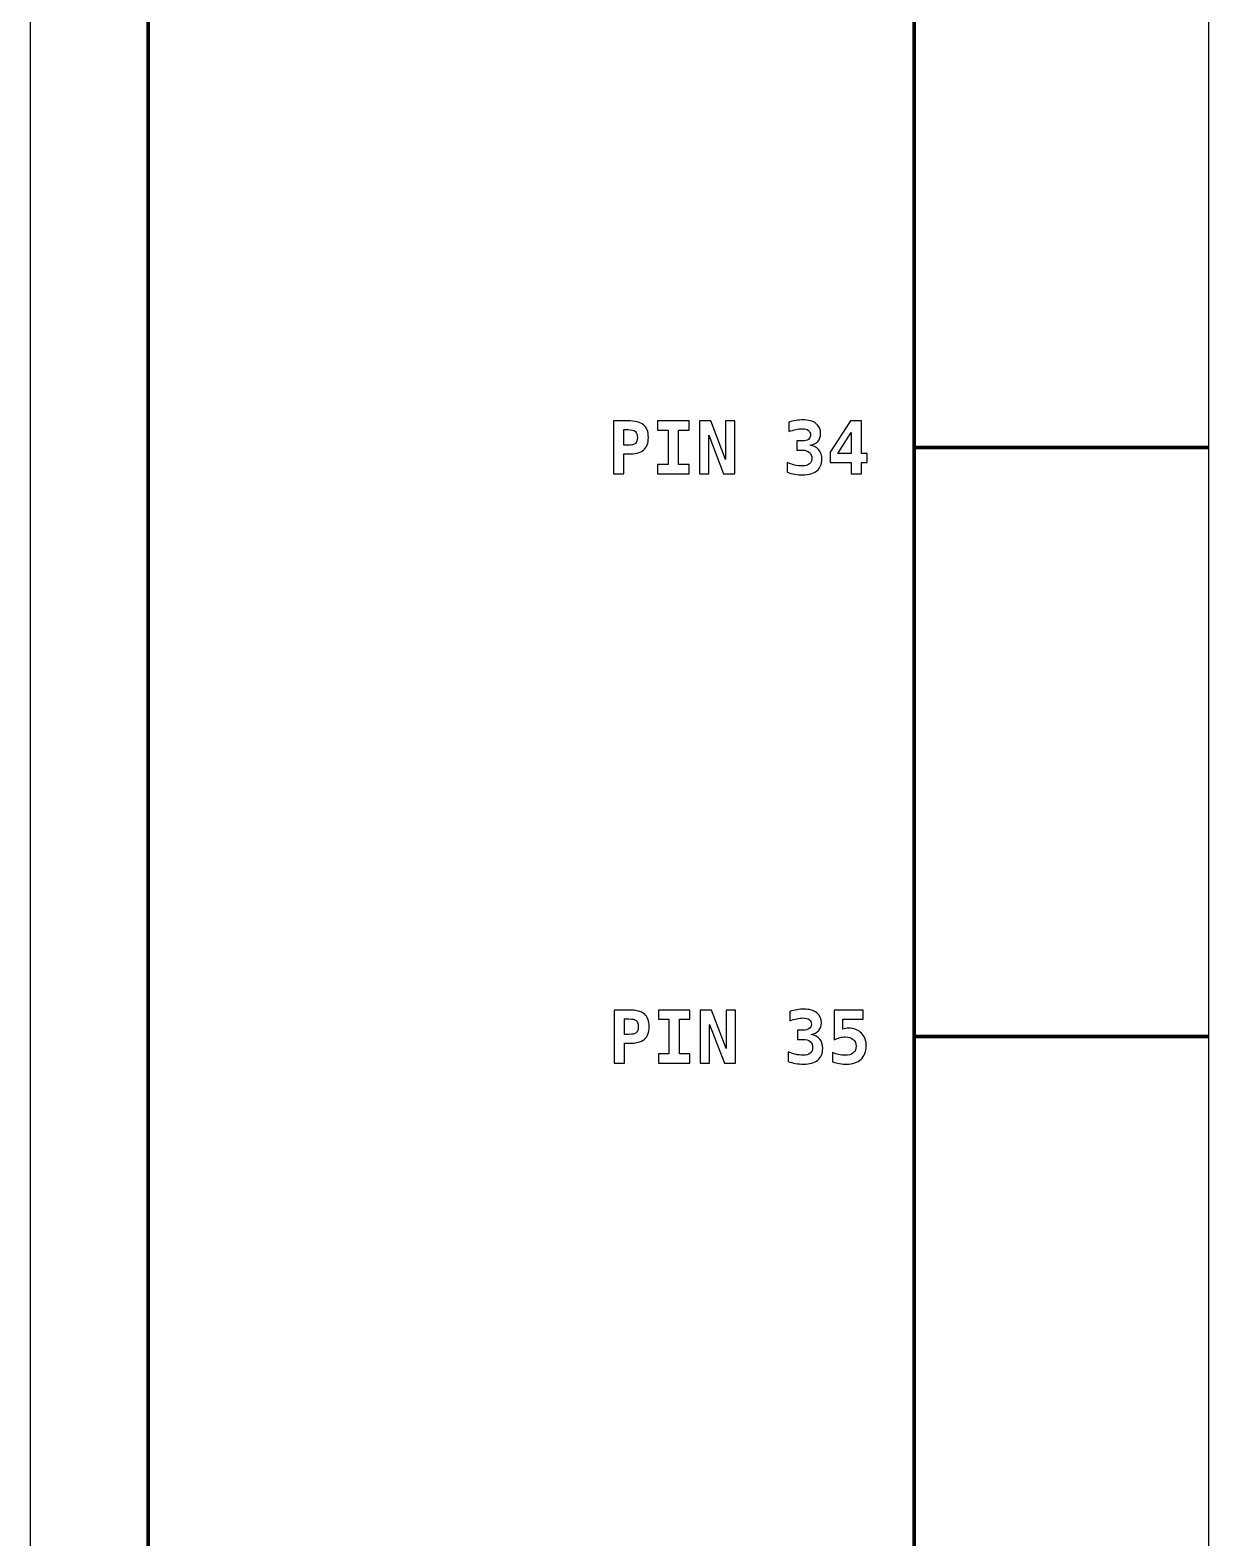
# Model space of a CAD drawing. Header units: centimetres. Extents: x -11.5 to -9.5, y -34.9 to 7.2.
# Drawn here: x -11.5 to -9.5, y -29.701 to -27.142 of the extents above; entities that cross this region are included whole.
import ezdxf

# ---------------------------------------------------------------- set-up
doc = ezdxf.new("R2010")
doc.units = ezdxf.units.CM
doc.header["$MEASUREMENT"] = 0
doc.layers.add('Layer 1', color=7, linetype='Continuous')

msp = doc.modelspace()

# ---------------------------------------------------------------- linework, layer by layer
at = {"layer": 'Layer 1', "color": 7}
msp.add_lwpolyline([(-11.5, -34.85), (-9.5, -34.85), (-9.5, 7.15), (-11.5, 7.15), (-11.5, -34.85)], close=True, dxfattribs=at)
at = {"layer": 'Layer 1', "color": 7, "lineweight": 100}
msp.add_lwpolyline([(-11.3, -34.35), (-10, -34.35), (-10, 5.65), (-11.3, 5.65), (-11.3, -34.35)], close=True, dxfattribs=at)
at = {"layer": 'Layer 1', "color": 250}
for points, knots in [([(-10.51045, -27.80492), (-10.51045, -27.80492), (-10.48602, -27.80492), (-10.48602, -27.80492), (-10.48602, -27.80492), (-10.47361, -27.80492), (-10.46468, -27.80712), (-10.45923, -27.81155), (-10.45923, -27.81155), (-10.45377, -27.81597), (-10.45106, -27.82315), (-10.45106, -27.83307), (-10.45106, -27.83307), (-10.45106, -27.84299), (-10.45377, -27.85017), (-10.45923, -27.8546), (-10.45923, -27.8546), (-10.46468, -27.85902), (-10.47361, -27.86122), (-10.48602, -27.86122), (-10.48602, -27.86122), (-10.48602, -27.86122), (-10.49267, -27.86122), (-10.49267, -27.86122), (-10.49267, -27.86122), (-10.49267, -27.86122), (-10.49267, -27.89493), (-10.49267, -27.89493), (-10.49267, -27.89493), (-10.49267, -27.89493), (-10.51045, -27.89493), (-10.51045, -27.89493), (-10.51045, -27.89493), (-10.51045, -27.89493), (-10.51045, -27.80492), (-10.51045, -27.80492)], [0, 0, 0, 0, 0.1111111, 0.1111111, 0.1111111, 0.1111111, 0.2222222, 0.2222222, 0.2222222, 0.2222222, 0.3333333, 0.3333333, 0.3333333, 0.3333333, 0.4444444, 0.4444444, 0.4444444, 0.4444444, 0.5555556, 0.5555556, 0.5555556, 0.5555556, 0.6666667, 0.6666667, 0.6666667, 0.6666667, 0.7777778, 0.7777778, 0.7777778, 0.7777778, 0.8888889, 0.8888889, 0.8888889, 0.8888889, 1, 1, 1, 1]), ([(-10.43552, -27.8206), (-10.43552, -27.8206), (-10.43552, -27.80492), (-10.43552, -27.80492), (-10.43552, -27.80492), (-10.43552, -27.80492), (-10.38193, -27.80492), (-10.38193, -27.80492), (-10.38193, -27.80492), (-10.38193, -27.80492), (-10.38193, -27.8206), (-10.38193, -27.8206), (-10.38193, -27.8206), (-10.38193, -27.8206), (-10.39984, -27.8206), (-10.39984, -27.8206), (-10.39984, -27.8206), (-10.39984, -27.8206), (-10.39984, -27.87925), (-10.39984, -27.87925), (-10.39984, -27.87925), (-10.39984, -27.87925), (-10.38193, -27.87925), (-10.38193, -27.87925), (-10.38193, -27.87925), (-10.38193, -27.87925), (-10.38193, -27.89493), (-10.38193, -27.89493), (-10.38193, -27.89493), (-10.38193, -27.89493), (-10.43552, -27.89493), (-10.43552, -27.89493), (-10.43552, -27.89493), (-10.43552, -27.89493), (-10.43552, -27.87925), (-10.43552, -27.87925), (-10.43552, -27.87925), (-10.43552, -27.87925), (-10.41762, -27.87925), (-10.41762, -27.87925), (-10.41762, -27.87925), (-10.41762, -27.87925), (-10.41762, -27.8206), (-10.41762, -27.8206), (-10.41762, -27.8206), (-10.41762, -27.8206), (-10.43552, -27.8206), (-10.43552, -27.8206)], [0, 0, 0, 0, 0.0833333, 0.0833333, 0.0833333, 0.0833333, 0.1666667, 0.1666667, 0.1666667, 0.1666667, 0.25, 0.25, 0.25, 0.25, 0.3333333, 0.3333333, 0.3333333, 0.3333333, 0.4166667, 0.4166667, 0.4166667, 0.4166667, 0.5, 0.5, 0.5, 0.5, 0.5833333, 0.5833333, 0.5833333, 0.5833333, 0.6666667, 0.6666667, 0.6666667, 0.6666667, 0.75, 0.75, 0.75, 0.75, 0.8333333, 0.8333333, 0.8333333, 0.8333333, 0.9166667, 0.9166667, 0.9166667, 0.9166667, 1, 1, 1, 1]), ([(-10.36438, -27.80492), (-10.36438, -27.80492), (-10.34526, -27.80492), (-10.34526, -27.80492), (-10.34526, -27.80492), (-10.34526, -27.80492), (-10.3202, -27.87034), (-10.3202, -27.87034), (-10.3202, -27.87034), (-10.3202, -27.87034), (-10.3202, -27.80492), (-10.3202, -27.80492), (-10.3202, -27.80492), (-10.3202, -27.80492), (-10.30452, -27.80492), (-10.30452, -27.80492), (-10.30452, -27.80492), (-10.30452, -27.80492), (-10.30452, -27.89493), (-10.30452, -27.89493), (-10.30452, -27.89493), (-10.30452, -27.89493), (-10.32351, -27.89493), (-10.32351, -27.89493), (-10.32351, -27.89493), (-10.32351, -27.89493), (-10.3487, -27.82951), (-10.3487, -27.82951), (-10.3487, -27.82951), (-10.3487, -27.82951), (-10.3487, -27.89493), (-10.3487, -27.89493), (-10.3487, -27.89493), (-10.3487, -27.89493), (-10.36438, -27.89493), (-10.36438, -27.89493), (-10.36438, -27.89493), (-10.36438, -27.89493), (-10.36438, -27.80492), (-10.36438, -27.80492)], [0, 0, 0, 0, 0.1, 0.1, 0.1, 0.1, 0.2, 0.2, 0.2, 0.2, 0.3, 0.3, 0.3, 0.3, 0.4, 0.4, 0.4, 0.4, 0.5, 0.5, 0.5, 0.5, 0.6, 0.6, 0.6, 0.6, 0.7, 0.7, 0.7, 0.7, 0.8, 0.8, 0.8, 0.8, 0.9, 0.9, 0.9, 0.9, 1, 1, 1, 1]), ([(-10.18981, -27.85466), (-10.18981, -27.85466), (-10.19934, -27.85466), (-10.19934, -27.85466), (-10.19934, -27.85466), (-10.19934, -27.85466), (-10.19934, -27.83898), (-10.19934, -27.83898), (-10.19934, -27.83898), (-10.19934, -27.83898), (-10.18981, -27.83898), (-10.18981, -27.83898), (-10.18981, -27.83898), (-10.18541, -27.83898), (-10.18197, -27.83811), (-10.17954, -27.83636), (-10.17954, -27.83636), (-10.17711, -27.83461), (-10.1759, -27.83215), (-10.1759, -27.82898), (-10.1759, -27.82898), (-10.1759, -27.82564), (-10.17711, -27.82303), (-10.17954, -27.82116), (-10.17954, -27.82116), (-10.18197, -27.81928), (-10.18541, -27.81836), (-10.18981, -27.81836), (-10.18981, -27.81836), (-10.19318, -27.81836), (-10.19681, -27.81879), (-10.20065, -27.81963), (-10.20065, -27.81963), (-10.20452, -27.82048), (-10.20852, -27.82171), (-10.21265, -27.82332), (-10.21265, -27.82332), (-10.21265, -27.82332), (-10.21265, -27.80716), (-10.21265, -27.80716), (-10.21265, -27.80716), (-10.20852, -27.80591), (-10.20444, -27.80496), (-10.20043, -27.80428), (-10.20043, -27.80428), (-10.1964, -27.80362), (-10.19255, -27.80329), (-10.18884, -27.80329), (-10.18884, -27.80329), (-10.17936, -27.80329), (-10.17197, -27.80537), (-10.16668, -27.80951), (-10.16668, -27.80951), (-10.16137, -27.81365), (-10.15872, -27.81935), (-10.15872, -27.82663), (-10.15872, -27.82663), (-10.15872, -27.83196), (-10.16024, -27.83634), (-10.16331, -27.83974), (-10.16331, -27.83974), (-10.16635, -27.84313), (-10.17071, -27.84536), (-10.17637, -27.84639), (-10.17637, -27.84639), (-10.16995, -27.84752), (-10.16503, -27.85009), (-10.16166, -27.85408), (-10.16166, -27.85408), (-10.15828, -27.85807), (-10.1566, -27.86334), (-10.1566, -27.86985), (-10.1566, -27.86985), (-10.1566, -27.87857), (-10.1594, -27.88522), (-10.16497, -27.88981), (-10.16497, -27.88981), (-10.17057, -27.89439), (-10.17868, -27.89668), (-10.18934, -27.89668), (-10.18934, -27.89668), (-10.19386, -27.89668), (-10.19833, -27.89629), (-10.20273, -27.89553), (-10.20273, -27.89553), (-10.20714, -27.89477), (-10.21136, -27.89365), (-10.21537, -27.89221), (-10.21537, -27.89221), (-10.21537, -27.89221), (-10.21537, -27.87569), (-10.21537, -27.87569), (-10.21537, -27.87569), (-10.21158, -27.87758), (-10.20751, -27.87902), (-10.20312, -27.88001), (-10.20312, -27.88001), (-10.19876, -27.881), (-10.19415, -27.88149), (-10.18934, -27.88149), (-10.18934, -27.88149), (-10.1845, -27.88149), (-10.18069, -27.88038), (-10.17787, -27.87814), (-10.17787, -27.87814), (-10.17506, -27.87592), (-10.17366, -27.87291), (-10.17366, -27.86912), (-10.17366, -27.86912), (-10.17366, -27.86452), (-10.17506, -27.86093), (-10.17787, -27.85842), (-10.17787, -27.85842), (-10.18069, -27.85591), (-10.18467, -27.85466), (-10.18981, -27.85466)], [0, 0, 0, 0, 0.0344828, 0.0344828, 0.0344828, 0.0344828, 0.0689655, 0.0689655, 0.0689655, 0.0689655, 0.1034483, 0.1034483, 0.1034483, 0.1034483, 0.137931, 0.137931, 0.137931, 0.137931, 0.1724138, 0.1724138, 0.1724138, 0.1724138, 0.2068966, 0.2068966, 0.2068966, 0.2068966, 0.2413793, 0.2413793, 0.2413793, 0.2413793, 0.2758621, 0.2758621, 0.2758621, 0.2758621, 0.3103448, 0.3103448, 0.3103448, 0.3103448, 0.3448276, 0.3448276, 0.3448276, 0.3448276, 0.3793103, 0.3793103, 0.3793103, 0.3793103, 0.4137931, 0.4137931, 0.4137931, 0.4137931, 0.4482759, 0.4482759, 0.4482759, 0.4482759, 0.4827586, 0.4827586, 0.4827586, 0.4827586, 0.5172414, 0.5172414, 0.5172414, 0.5172414, 0.5517241, 0.5517241, 0.5517241, 0.5517241, 0.5862069, 0.5862069, 0.5862069, 0.5862069, 0.6206897, 0.6206897, 0.6206897, 0.6206897, 0.6551724, 0.6551724, 0.6551724, 0.6551724, 0.6896552, 0.6896552, 0.6896552, 0.6896552, 0.7241379, 0.7241379, 0.7241379, 0.7241379, 0.7586207, 0.7586207, 0.7586207, 0.7586207, 0.7931034, 0.7931034, 0.7931034, 0.7931034, 0.8275862, 0.8275862, 0.8275862, 0.8275862, 0.862069, 0.862069, 0.862069, 0.862069, 0.8965517, 0.8965517, 0.8965517, 0.8965517, 0.9310345, 0.9310345, 0.9310345, 0.9310345, 0.9655172, 0.9655172, 0.9655172, 0.9655172, 1, 1, 1, 1]), ([(-10.10828, -27.80492), (-10.10828, -27.80492), (-10.08965, -27.80492), (-10.08965, -27.80492), (-10.08965, -27.80492), (-10.08965, -27.80492), (-10.08965, -27.86026), (-10.08965, -27.86026), (-10.08965, -27.86026), (-10.08965, -27.86026), (-10.07978, -27.86026), (-10.07978, -27.86026), (-10.07978, -27.86026), (-10.07978, -27.86026), (-10.07978, -27.8755), (-10.07978, -27.8755), (-10.07978, -27.8755), (-10.07978, -27.8755), (-10.08965, -27.8755), (-10.08965, -27.8755), (-10.08965, -27.8755), (-10.08965, -27.8755), (-10.08965, -27.89493), (-10.08965, -27.89493), (-10.08965, -27.89493), (-10.08965, -27.89493), (-10.10671, -27.89493), (-10.10671, -27.89493), (-10.10671, -27.89493), (-10.10671, -27.89493), (-10.10671, -27.8755), (-10.10671, -27.8755), (-10.10671, -27.8755), (-10.10671, -27.8755), (-10.14242, -27.8755), (-10.14242, -27.8755), (-10.14242, -27.8755), (-10.14242, -27.8755), (-10.14242, -27.85826), (-10.14242, -27.85826), (-10.14242, -27.85826), (-10.14242, -27.85826), (-10.10828, -27.80492), (-10.10828, -27.80492)], [0, 0, 0, 0, 0.0909091, 0.0909091, 0.0909091, 0.0909091, 0.1818182, 0.1818182, 0.1818182, 0.1818182, 0.2727273, 0.2727273, 0.2727273, 0.2727273, 0.3636364, 0.3636364, 0.3636364, 0.3636364, 0.4545455, 0.4545455, 0.4545455, 0.4545455, 0.5454545, 0.5454545, 0.5454545, 0.5454545, 0.6363636, 0.6363636, 0.6363636, 0.6363636, 0.7272727, 0.7272727, 0.7272727, 0.7272727, 0.8181818, 0.8181818, 0.8181818, 0.8181818, 0.9090909, 0.9090909, 0.9090909, 0.9090909, 1, 1, 1, 1]), ([(-10.49267, -27.81988), (-10.49267, -27.81988), (-10.49267, -27.84626), (-10.49267, -27.84626), (-10.49267, -27.84626), (-10.49267, -27.84626), (-10.48536, -27.84626), (-10.48536, -27.84626), (-10.48536, -27.84626), (-10.47954, -27.84626), (-10.47544, -27.84527), (-10.4731, -27.84332), (-10.4731, -27.84332), (-10.47073, -27.84134), (-10.46956, -27.83793), (-10.46956, -27.83307), (-10.46956, -27.83307), (-10.46956, -27.82822), (-10.47073, -27.8248), (-10.4731, -27.82282), (-10.4731, -27.82282), (-10.47544, -27.82087), (-10.47954, -27.81988), (-10.48536, -27.81988), (-10.48536, -27.81988), (-10.48536, -27.81988), (-10.49267, -27.81988), (-10.49267, -27.81988)], [0, 0, 0, 0, 0.1428571, 0.1428571, 0.1428571, 0.1428571, 0.2857143, 0.2857143, 0.2857143, 0.2857143, 0.4285714, 0.4285714, 0.4285714, 0.4285714, 0.5714286, 0.5714286, 0.5714286, 0.5714286, 0.7142857, 0.7142857, 0.7142857, 0.7142857, 0.8571429, 0.8571429, 0.8571429, 0.8571429, 1, 1, 1, 1]), ([(-10.10671, -27.8247), (-10.10671, -27.8247), (-10.12945, -27.86026), (-10.12945, -27.86026), (-10.12945, -27.86026), (-10.12945, -27.86026), (-10.10671, -27.86026), (-10.10671, -27.86026), (-10.10671, -27.86026), (-10.10671, -27.86026), (-10.10671, -27.8247), (-10.10671, -27.8247)], [0, 0, 0, 0, 0.3333333, 0.3333333, 0.3333333, 0.3333333, 0.6666667, 0.6666667, 0.6666667, 0.6666667, 1, 1, 1, 1]), ([(-10.50903, -28.80492), (-10.50903, -28.80492), (-10.4846, -28.80492), (-10.4846, -28.80492), (-10.4846, -28.80492), (-10.47219, -28.80492), (-10.46326, -28.80712), (-10.45781, -28.81155), (-10.45781, -28.81155), (-10.45235, -28.81597), (-10.44964, -28.82315), (-10.44964, -28.83307), (-10.44964, -28.83307), (-10.44964, -28.84299), (-10.45235, -28.85017), (-10.45781, -28.8546), (-10.45781, -28.8546), (-10.46326, -28.85902), (-10.47219, -28.86122), (-10.4846, -28.86122), (-10.4846, -28.86122), (-10.4846, -28.86122), (-10.49125, -28.86122), (-10.49125, -28.86122), (-10.49125, -28.86122), (-10.49125, -28.86122), (-10.49125, -28.89493), (-10.49125, -28.89493), (-10.49125, -28.89493), (-10.49125, -28.89493), (-10.50903, -28.89493), (-10.50903, -28.89493), (-10.50903, -28.89493), (-10.50903, -28.89493), (-10.50903, -28.80492), (-10.50903, -28.80492)], [0, 0, 0, 0, 0.1111111, 0.1111111, 0.1111111, 0.1111111, 0.2222222, 0.2222222, 0.2222222, 0.2222222, 0.3333333, 0.3333333, 0.3333333, 0.3333333, 0.4444444, 0.4444444, 0.4444444, 0.4444444, 0.5555556, 0.5555556, 0.5555556, 0.5555556, 0.6666667, 0.6666667, 0.6666667, 0.6666667, 0.7777778, 0.7777778, 0.7777778, 0.7777778, 0.8888889, 0.8888889, 0.8888889, 0.8888889, 1, 1, 1, 1]), ([(-10.4341, -28.8206), (-10.4341, -28.8206), (-10.4341, -28.80492), (-10.4341, -28.80492), (-10.4341, -28.80492), (-10.4341, -28.80492), (-10.38051, -28.80492), (-10.38051, -28.80492), (-10.38051, -28.80492), (-10.38051, -28.80492), (-10.38051, -28.8206), (-10.38051, -28.8206), (-10.38051, -28.8206), (-10.38051, -28.8206), (-10.39842, -28.8206), (-10.39842, -28.8206), (-10.39842, -28.8206), (-10.39842, -28.8206), (-10.39842, -28.87925), (-10.39842, -28.87925), (-10.39842, -28.87925), (-10.39842, -28.87925), (-10.38051, -28.87925), (-10.38051, -28.87925), (-10.38051, -28.87925), (-10.38051, -28.87925), (-10.38051, -28.89493), (-10.38051, -28.89493), (-10.38051, -28.89493), (-10.38051, -28.89493), (-10.4341, -28.89493), (-10.4341, -28.89493), (-10.4341, -28.89493), (-10.4341, -28.89493), (-10.4341, -28.87925), (-10.4341, -28.87925), (-10.4341, -28.87925), (-10.4341, -28.87925), (-10.4162, -28.87925), (-10.4162, -28.87925), (-10.4162, -28.87925), (-10.4162, -28.87925), (-10.4162, -28.8206), (-10.4162, -28.8206), (-10.4162, -28.8206), (-10.4162, -28.8206), (-10.4341, -28.8206), (-10.4341, -28.8206)], [0, 0, 0, 0, 0.0833333, 0.0833333, 0.0833333, 0.0833333, 0.1666667, 0.1666667, 0.1666667, 0.1666667, 0.25, 0.25, 0.25, 0.25, 0.3333333, 0.3333333, 0.3333333, 0.3333333, 0.4166667, 0.4166667, 0.4166667, 0.4166667, 0.5, 0.5, 0.5, 0.5, 0.5833333, 0.5833333, 0.5833333, 0.5833333, 0.6666667, 0.6666667, 0.6666667, 0.6666667, 0.75, 0.75, 0.75, 0.75, 0.8333333, 0.8333333, 0.8333333, 0.8333333, 0.9166667, 0.9166667, 0.9166667, 0.9166667, 1, 1, 1, 1]), ([(-10.36296, -28.80492), (-10.36296, -28.80492), (-10.34384, -28.80492), (-10.34384, -28.80492), (-10.34384, -28.80492), (-10.34384, -28.80492), (-10.31878, -28.87034), (-10.31878, -28.87034), (-10.31878, -28.87034), (-10.31878, -28.87034), (-10.31878, -28.80492), (-10.31878, -28.80492), (-10.31878, -28.80492), (-10.31878, -28.80492), (-10.3031, -28.80492), (-10.3031, -28.80492), (-10.3031, -28.80492), (-10.3031, -28.80492), (-10.3031, -28.89493), (-10.3031, -28.89493), (-10.3031, -28.89493), (-10.3031, -28.89493), (-10.32209, -28.89493), (-10.32209, -28.89493), (-10.32209, -28.89493), (-10.32209, -28.89493), (-10.34728, -28.82951), (-10.34728, -28.82951), (-10.34728, -28.82951), (-10.34728, -28.82951), (-10.34728, -28.89493), (-10.34728, -28.89493), (-10.34728, -28.89493), (-10.34728, -28.89493), (-10.36296, -28.89493), (-10.36296, -28.89493), (-10.36296, -28.89493), (-10.36296, -28.89493), (-10.36296, -28.80492), (-10.36296, -28.80492)], [0, 0, 0, 0, 0.1, 0.1, 0.1, 0.1, 0.2, 0.2, 0.2, 0.2, 0.3, 0.3, 0.3, 0.3, 0.4, 0.4, 0.4, 0.4, 0.5, 0.5, 0.5, 0.5, 0.6, 0.6, 0.6, 0.6, 0.7, 0.7, 0.7, 0.7, 0.8, 0.8, 0.8, 0.8, 0.9, 0.9, 0.9, 0.9, 1, 1, 1, 1]), ([(-10.18839, -28.85466), (-10.18839, -28.85466), (-10.19792, -28.85466), (-10.19792, -28.85466), (-10.19792, -28.85466), (-10.19792, -28.85466), (-10.19792, -28.83898), (-10.19792, -28.83898), (-10.19792, -28.83898), (-10.19792, -28.83898), (-10.18839, -28.83898), (-10.18839, -28.83898), (-10.18839, -28.83898), (-10.18399, -28.83898), (-10.18055, -28.83811), (-10.17812, -28.83636), (-10.17812, -28.83636), (-10.17569, -28.83461), (-10.17448, -28.83215), (-10.17448, -28.82898), (-10.17448, -28.82898), (-10.17448, -28.82564), (-10.17569, -28.82303), (-10.17812, -28.82116), (-10.17812, -28.82116), (-10.18055, -28.81928), (-10.18399, -28.81836), (-10.18839, -28.81836), (-10.18839, -28.81836), (-10.19176, -28.81836), (-10.19539, -28.81879), (-10.19923, -28.81963), (-10.19923, -28.81963), (-10.2031, -28.82048), (-10.2071, -28.82171), (-10.21123, -28.82332), (-10.21123, -28.82332), (-10.21123, -28.82332), (-10.21123, -28.80716), (-10.21123, -28.80716), (-10.21123, -28.80716), (-10.2071, -28.80591), (-10.20302, -28.80496), (-10.19901, -28.80428), (-10.19901, -28.80428), (-10.19498, -28.80362), (-10.19113, -28.80329), (-10.18742, -28.80329), (-10.18742, -28.80329), (-10.17794, -28.80329), (-10.17055, -28.80537), (-10.16526, -28.80951), (-10.16526, -28.80951), (-10.15995, -28.81365), (-10.1573, -28.81935), (-10.1573, -28.82663), (-10.1573, -28.82663), (-10.1573, -28.83196), (-10.15882, -28.83634), (-10.16189, -28.83974), (-10.16189, -28.83974), (-10.16493, -28.84313), (-10.16929, -28.84536), (-10.17495, -28.84639), (-10.17495, -28.84639), (-10.16853, -28.84752), (-10.16361, -28.85009), (-10.16024, -28.85408), (-10.16024, -28.85408), (-10.15686, -28.85807), (-10.15518, -28.86334), (-10.15518, -28.86985), (-10.15518, -28.86985), (-10.15518, -28.87857), (-10.15798, -28.88522), (-10.16355, -28.88981), (-10.16355, -28.88981), (-10.16915, -28.89439), (-10.17726, -28.89668), (-10.18792, -28.89668), (-10.18792, -28.89668), (-10.19244, -28.89668), (-10.19691, -28.89629), (-10.20131, -28.89553), (-10.20131, -28.89553), (-10.20572, -28.89477), (-10.20994, -28.89365), (-10.21395, -28.89221), (-10.21395, -28.89221), (-10.21395, -28.89221), (-10.21395, -28.87569), (-10.21395, -28.87569), (-10.21395, -28.87569), (-10.21016, -28.87758), (-10.20609, -28.87902), (-10.2017, -28.88001), (-10.2017, -28.88001), (-10.19734, -28.881), (-10.19273, -28.88149), (-10.18792, -28.88149), (-10.18792, -28.88149), (-10.18308, -28.88149), (-10.17927, -28.88038), (-10.17645, -28.87814), (-10.17645, -28.87814), (-10.17364, -28.87592), (-10.17224, -28.87291), (-10.17224, -28.86912), (-10.17224, -28.86912), (-10.17224, -28.86452), (-10.17364, -28.86093), (-10.17645, -28.85842), (-10.17645, -28.85842), (-10.17927, -28.85591), (-10.18325, -28.85466), (-10.18839, -28.85466)], [0, 0, 0, 0, 0.0344828, 0.0344828, 0.0344828, 0.0344828, 0.0689655, 0.0689655, 0.0689655, 0.0689655, 0.1034483, 0.1034483, 0.1034483, 0.1034483, 0.137931, 0.137931, 0.137931, 0.137931, 0.1724138, 0.1724138, 0.1724138, 0.1724138, 0.2068966, 0.2068966, 0.2068966, 0.2068966, 0.2413793, 0.2413793, 0.2413793, 0.2413793, 0.2758621, 0.2758621, 0.2758621, 0.2758621, 0.3103448, 0.3103448, 0.3103448, 0.3103448, 0.3448276, 0.3448276, 0.3448276, 0.3448276, 0.3793103, 0.3793103, 0.3793103, 0.3793103, 0.4137931, 0.4137931, 0.4137931, 0.4137931, 0.4482759, 0.4482759, 0.4482759, 0.4482759, 0.4827586, 0.4827586, 0.4827586, 0.4827586, 0.5172414, 0.5172414, 0.5172414, 0.5172414, 0.5517241, 0.5517241, 0.5517241, 0.5517241, 0.5862069, 0.5862069, 0.5862069, 0.5862069, 0.6206897, 0.6206897, 0.6206897, 0.6206897, 0.6551724, 0.6551724, 0.6551724, 0.6551724, 0.6896552, 0.6896552, 0.6896552, 0.6896552, 0.7241379, 0.7241379, 0.7241379, 0.7241379, 0.7586207, 0.7586207, 0.7586207, 0.7586207, 0.7931034, 0.7931034, 0.7931034, 0.7931034, 0.8275862, 0.8275862, 0.8275862, 0.8275862, 0.862069, 0.862069, 0.862069, 0.862069, 0.8965517, 0.8965517, 0.8965517, 0.8965517, 0.9310345, 0.9310345, 0.9310345, 0.9310345, 0.9655172, 0.9655172, 0.9655172, 0.9655172, 1, 1, 1, 1]), ([(-10.13552, -28.80492), (-10.13552, -28.80492), (-10.08663, -28.80492), (-10.08663, -28.80492), (-10.08663, -28.80492), (-10.08663, -28.80492), (-10.08663, -28.8206), (-10.08663, -28.8206), (-10.08663, -28.8206), (-10.08663, -28.8206), (-10.12112, -28.8206), (-10.12112, -28.8206), (-10.12112, -28.8206), (-10.12112, -28.8206), (-10.12112, -28.83729), (-10.12112, -28.83729), (-10.12112, -28.83729), (-10.11968, -28.83673), (-10.11811, -28.83632), (-10.11647, -28.83606), (-10.11647, -28.83606), (-10.11482, -28.83579), (-10.11307, -28.83566), (-10.11122, -28.83566), (-10.11122, -28.83566), (-10.10231, -28.83566), (-10.09507, -28.83848), (-10.08951, -28.8441), (-10.08951, -28.8441), (-10.08397, -28.84974), (-10.0812, -28.85705), (-10.0812, -28.86606), (-10.0812, -28.86606), (-10.0812, -28.8755), (-10.0842, -28.88295), (-10.09021, -28.88845), (-10.09021, -28.88845), (-10.09622, -28.89394), (-10.10441, -28.89668), (-10.11478, -28.89668), (-10.11478, -28.89668), (-10.11863, -28.89668), (-10.12254, -28.89635), (-10.12647, -28.89571), (-10.12647, -28.89571), (-10.1304, -28.89507), (-10.13443, -28.89411), (-10.13853, -28.89281), (-10.13853, -28.89281), (-10.13853, -28.89281), (-10.13853, -28.87678), (-10.13853, -28.87678), (-10.13853, -28.87678), (-10.13519, -28.87843), (-10.13176, -28.87966), (-10.12826, -28.88048), (-10.12826, -28.88048), (-10.12474, -28.88131), (-10.1212, -28.88172), (-10.11766, -28.88172), (-10.11766, -28.88172), (-10.11141, -28.88172), (-10.10663, -28.88038), (-10.10338, -28.87771), (-10.10338, -28.87771), (-10.10013, -28.87503), (-10.0985, -28.87116), (-10.0985, -28.86606), (-10.0985, -28.86606), (-10.0985, -28.86135), (-10.10013, -28.85758), (-10.10336, -28.85474), (-10.10336, -28.85474), (-10.10659, -28.85192), (-10.11091, -28.8505), (-10.11628, -28.8505), (-10.11628, -28.8505), (-10.11947, -28.8505), (-10.12264, -28.85089), (-10.12585, -28.85167), (-10.12585, -28.85167), (-10.12904, -28.85246), (-10.13227, -28.85365), (-10.13552, -28.85521), (-10.13552, -28.85521), (-10.13552, -28.85521), (-10.13552, -28.80492), (-10.13552, -28.80492)], [0, 0, 0, 0, 0.0454545, 0.0454545, 0.0454545, 0.0454545, 0.0909091, 0.0909091, 0.0909091, 0.0909091, 0.1363636, 0.1363636, 0.1363636, 0.1363636, 0.1818182, 0.1818182, 0.1818182, 0.1818182, 0.2272727, 0.2272727, 0.2272727, 0.2272727, 0.2727273, 0.2727273, 0.2727273, 0.2727273, 0.3181818, 0.3181818, 0.3181818, 0.3181818, 0.3636364, 0.3636364, 0.3636364, 0.3636364, 0.4090909, 0.4090909, 0.4090909, 0.4090909, 0.4545455, 0.4545455, 0.4545455, 0.4545455, 0.5, 0.5, 0.5, 0.5, 0.5454545, 0.5454545, 0.5454545, 0.5454545, 0.5909091, 0.5909091, 0.5909091, 0.5909091, 0.6363636, 0.6363636, 0.6363636, 0.6363636, 0.6818182, 0.6818182, 0.6818182, 0.6818182, 0.7272727, 0.7272727, 0.7272727, 0.7272727, 0.7727273, 0.7727273, 0.7727273, 0.7727273, 0.8181818, 0.8181818, 0.8181818, 0.8181818, 0.8636364, 0.8636364, 0.8636364, 0.8636364, 0.9090909, 0.9090909, 0.9090909, 0.9090909, 0.9545455, 0.9545455, 0.9545455, 0.9545455, 1, 1, 1, 1]), ([(-10.49125, -28.81988), (-10.49125, -28.81988), (-10.49125, -28.84626), (-10.49125, -28.84626), (-10.49125, -28.84626), (-10.49125, -28.84626), (-10.48394, -28.84626), (-10.48394, -28.84626), (-10.48394, -28.84626), (-10.47812, -28.84626), (-10.47402, -28.84527), (-10.47168, -28.84332), (-10.47168, -28.84332), (-10.46931, -28.84134), (-10.46814, -28.83793), (-10.46814, -28.83307), (-10.46814, -28.83307), (-10.46814, -28.82822), (-10.46931, -28.8248), (-10.47168, -28.82282), (-10.47168, -28.82282), (-10.47402, -28.82087), (-10.47812, -28.81988), (-10.48394, -28.81988), (-10.48394, -28.81988), (-10.48394, -28.81988), (-10.49125, -28.81988), (-10.49125, -28.81988)], [0, 0, 0, 0, 0.1428571, 0.1428571, 0.1428571, 0.1428571, 0.2857143, 0.2857143, 0.2857143, 0.2857143, 0.4285714, 0.4285714, 0.4285714, 0.4285714, 0.5714286, 0.5714286, 0.5714286, 0.5714286, 0.7142857, 0.7142857, 0.7142857, 0.7142857, 0.8571429, 0.8571429, 0.8571429, 0.8571429, 1, 1, 1, 1])]:
    msp.add_open_spline(points, degree=3, knots=knots, dxfattribs=at)
at = {"layer": 'Layer 1', "color": 250, "lineweight": 100}
for points in [[(-10, -27.85), (-10, -27.85), (-9.5, -27.85), (-9.5, -27.85)], [(-10, -28.85), (-10, -28.85), (-9.5, -28.85), (-9.5, -28.85)]]:
    msp.add_open_spline(points, degree=3, dxfattribs=at)

doc.saveas('drawing.dxf')
